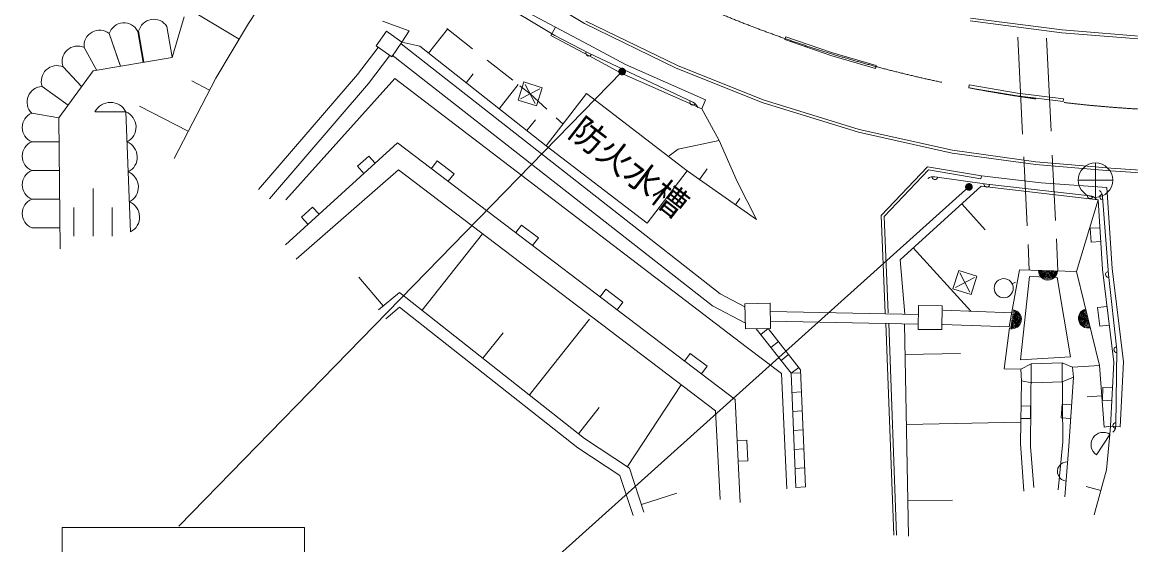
# Model space of a CAD drawing. Units: millimetres, scale not verified. Extents: x 40000 to 680000, y 20000 to 380000.
# Drawn here: x 359830 to 417860, y 241600 to 268969 of the extents above; entities that cross this region are included whole.
import ezdxf
from ezdxf.enums import TextEntityAlignment as Align

# ---------------------------------------------------------------- set-up
doc = ezdxf.new("R2010")
doc.units = ezdxf.units.MM
doc.header["$LTSCALE"] = 1000
doc.linetypes.add('CHAIN', pattern=[18.5, 12, -1.5, 3.5, -1.5])
for name, color, linetype, lineweight in [('M-BGD', 7, 'Continuous', 13), ('M-BMK', 2, 'CHAIN', 13), ('M-BMK-SRVR', 3, 'Continuous', 13), ('M-STR-HTXT', 7, 'Continuous', 13), ('M-STR-STRC', 7, 'Continuous', 13)]:
    doc.layers.add(name, color=color, linetype=linetype, lineweight=lineweight)
doc.styles.add('ＭＳ ゴシック', font='')
doc.styles.get('ＭＳ ゴシック').set_extended_font_data('MS Gothic')

# ---------------------------------------------------------------- blocks, each defined once
blk = doc.blocks.new('filled_dot')
at = {"color": 0, "linetype": 'Continuous', "lineweight": -2, "const_width": 1.25}
blk.add_lwpolyline([(-0.625, 0, 1), (0.625, 0, 1)], format="xyb", close=True, dxfattribs=at)

msp = doc.modelspace()

# ---------------------------------------------------------------- linework, layer by layer
at = {"layer": 'M-BGD'}
for p, q in [((371682, 268897), (374505, 273253)), ((389268, 268897), (384827, 271573)), ((384279, 270336), (387702, 268274)), ((387742, 268708), (384539, 270415)), ((368541, 269674), (371192, 268082)), ((367405, 268744), (367677, 267138)), ((368312, 269255), (367673, 267123)), ((369964, 266037), (371682, 268897)), ((380092, 268514), (378692, 269029)), ((387507, 268266), (387746, 268706)), ((387742, 268708), (389746, 267645)), ((394065, 266561), (389268, 268897)), ((394126, 266699), (389340, 269029)), ((414243, 268410), (409447, 269037)), ((414259, 268559), (409474, 269185)), ((364384, 268374), (364970, 266657)), ((364384, 268374), (364957, 266693)), ((365880, 268487), (366161, 266862)), ((365926, 268493), (366202, 266869)), ((378366, 267722), (378893, 268490)), ((378893, 268490), (379710, 267930)), ((380092, 268514), (379710, 267930)), ((382087, 268609), (381094, 267350)), ((383404, 267576), (382058, 268631)), ((387507, 268266), (389511, 267203)), ((387702, 268274), (389486, 267347)), ((399797, 268207), (399748, 268065)), ((399797, 268207), (402195, 267373)), ((411946, 268186), (412194, 263112)), ((413450, 268130), (413689, 263255)), ((418913, 268038), (414243, 268410)), ((418919, 268188), (414259, 268559)), ((363072, 267647), (363738, 266445)), ((363072, 267647), (363738, 266445)), ((378459, 267651), (377382, 266223)), ((379182, 267162), (378366, 267722)), ((379710, 267930), (379182, 267162)), ((379667, 267829), (396372, 254741)), ((379710, 267930), (380641, 267707)), ((380641, 267707), (387262, 262485)), ((389746, 267645), (391410, 266755)), ((399748, 268065), (402150, 267230)), ((367673, 267123), (363552, 266412)), ((379058, 267200), (377966, 265752)), ((379204, 267239), (395963, 254109)), ((385506, 265928), (384166, 266979)), ((389486, 267347), (394931, 264779)), ((389511, 267203), (391191, 266306)), ((402150, 267230), (404494, 266548)), ((402195, 267373), (404536, 266692)), ((363552, 266412), (361740, 263961)), ((361976, 266623), (362931, 265602)), ((391410, 266755), (395604, 264894)), ((398561, 264760), (394065, 266561)), ((398611, 264901), (394126, 266699)), ((404536, 266692), (404494, 266548)), ((369964, 266037), (367788, 261829)), ((368718, 265889), (369641, 265412)), ((377382, 266223), (372207, 260209)), ((373626, 259657), (379336, 266017)), ((379336, 266017), (397727, 251972)), ((383430, 266263), (383063, 265797)), ((386093, 265837), (385794, 264883)), ((387047, 265538), (386093, 265837)), ((391191, 266306), (395401, 264437)), ((360881, 265598), (362233, 264629)), ((360881, 265598), (362233, 264629)), ((377966, 265752), (372775, 259720)), ((385792, 265704), (384791, 264434)), ((386420, 265211), (385885, 265630)), ((386922, 265472), (385919, 264949)), ((386682, 264709), (386159, 265712)), ((387285, 264419), (386420, 265211)), ((386748, 264584), (387047, 265538)), ((389365, 265230), (387262, 262485)), ((394642, 261185), (389365, 265230)), ((409405, 265681), (409380, 265533)), ((409380, 265533), (411907, 265104)), ((409405, 265681), (411929, 265253)), ((411929, 265253), (414334, 264956)), ((385794, 264883), (386748, 264584)), ((395604, 264894), (395401, 264437)), ((403608, 263206), (398561, 264760)), ((403647, 263351), (398611, 264901)), ((411907, 265104), (414316, 264807)), ((414334, 264956), (414316, 264807)), ((360328, 264204), (361740, 263961)), ((360328, 264204), (361740, 263961)), ((363642, 264271), (365259, 264271)), ((365259, 264271), (363642, 264271)), ((365259, 264271), (365506, 257992)), ((365506, 257992), (365259, 264271)), ((365964, 264578), (368525, 263254)), ((395401, 264437), (396311, 262768)), ((361740, 263961), (361811, 257104)), ((386691, 263862), (386240, 263291)), ((388141, 263634), (387777, 263967)), ((408501, 262114), (403608, 263206)), ((408528, 262261), (403647, 263351)), ((360330, 262704), (361753, 262705)), ((379484, 262653), (373606, 257317)), ((397147, 249207), (379484, 262653)), ((387262, 262485), (392538, 258441)), ((393689, 261974), (394164, 262311)), ((394164, 262311), (396311, 262768)), ((396311, 262768), (397260, 260621)), ((377384, 261422), (377972, 261956)), ((377972, 261956), (378308, 261586)), ((412878, 261513), (408501, 262114)), ((412894, 261663), (408528, 262261)), ((412253, 261915), (412430, 258304)), ((413751, 262000), (413918, 258591)), ((360331, 261204), (361768, 261205)), ((374176, 256558), (379527, 261241)), ((377384, 261422), (377720, 261052)), ((379527, 261241), (396116, 248613)), ((381553, 261706), (381250, 261308)), ((381553, 261706), (382436, 261034)), ((392538, 258441), (394642, 261185)), ((398259, 258644), (394642, 261185)), ((395678, 261297), (395283, 260735)), ((404798, 258848), (407218, 261396)), ((404951, 258791), (407272, 261234)), ((407218, 261396), (410037, 260914)), ((407272, 261234), (410012, 260766)), ((416794, 261180), (412878, 261513)), ((416806, 261329), (412894, 261663)), ((420067, 260961), (416794, 261180)), ((420074, 261110), (416806, 261329)), ((382436, 261034), (382133, 260636)), ((397260, 260621), (398259, 258644)), ((407601, 260874), (410321, 260486)), ((410012, 260766), (410037, 260914)), ((410037, 260914), (413162, 260553)), ((363542, 260260), (363542, 257760)), ((405787, 256524), (410025, 260379)), ((410025, 260379), (416142, 259662)), ((410321, 260486), (415728, 259876)), ((413162, 260553), (416601, 260308)), ((416601, 260308), (416879, 256071)), ((360333, 259704), (361784, 259705)), ((397395, 259728), (397171, 259409)), ((410244, 258095), (409008, 259454)), ((416142, 259662), (415024, 255919)), ((416142, 259662), (416381, 256025)), ((416142, 259662), (416381, 256025)), ((416385, 259820), (416686, 255761)), ((362542, 259260), (362542, 257760)), ((364542, 257760), (364542, 259260)), ((374446, 258754), (375033, 259288)), ((375033, 259288), (375369, 258918)), ((405007, 253734), (404798, 258848)), ((374446, 258754), (374782, 258384)), ((385969, 258345), (385666, 257947)), ((385969, 258345), (386852, 257672)), ((405157, 253740), (404951, 258791)), ((360335, 258204), (361799, 258205)), ((383925, 257893), (380761, 253882)), ((386852, 257672), (386549, 257274)), ((415739, 258174), (416238, 258207)), ((415786, 257447), (415739, 258174)), ((409484, 253835), (406472, 257147)), ((412478, 257329), (412543, 255991)), ((413965, 257620), (414047, 255947)), ((415786, 257447), (416285, 257480)), ((406032, 253676), (405787, 256524)), ((408849, 255966), (408549, 255012)), ((409803, 255667), (408849, 255966)), ((411500, 253008), (412029, 256006)), ((412029, 256006), (415024, 255919)), ((416213, 250993), (415024, 255919)), ((415024, 255919), (416213, 250993)), ((416381, 256025), (416967, 251161)), ((416381, 256025), (416967, 251161)), ((416879, 256071), (417469, 251179)), ((377456, 255621), (378733, 254107)), ((409677, 255601), (408675, 255077)), ((409438, 254838), (408914, 255840)), ((409503, 254712), (409803, 255667)), ((411651, 255267), (411827, 255358)), ((412088, 251291), (412560, 255655)), ((412560, 255655), (413996, 255605)), ((414708, 251438), (413996, 255605)), ((416686, 255761), (417126, 251813)), ((378485, 253897), (379575, 254817)), ((379575, 254817), (389265, 247174)), ((390385, 254983), (390082, 254585)), ((390385, 254983), (391268, 254311)), ((408549, 255012), (409503, 254712)), ((391268, 254311), (390965, 253913)), ((396372, 254741), (397649, 254070)), ((397660, 254225), (398977, 254255)), ((397690, 252906), (397660, 254225)), ((398977, 254255), (399007, 252935)), ((378872, 253438), (379588, 254043)), ((379588, 254043), (388913, 246687)), ((395963, 254109), (397683, 253205)), ((406746, 253662), (399008, 253810)), ((406734, 252880), (406744, 254133)), ((406744, 254133), (407986, 254123)), ((407986, 254123), (407975, 252869)), ((408029, 253891), (411631, 253754)), ((416119, 254020), (416615, 254079)), ((416236, 253047), (416119, 254020)), ((389517, 253418), (386384, 249446)), ((406736, 253162), (398998, 253310)), ((405453, 242107), (405038, 253205)), ((405603, 242112), (405188, 253211)), ((406231, 242052), (406022, 253176)), ((408000, 253141), (411507, 253008)), ((416236, 253047), (416733, 253107)), ((384998, 252708), (383944, 251371)), ((399007, 252935), (397690, 252906)), ((398248, 252918), (400083, 250581)), ((398878, 252925), (398485, 252617)), ((398878, 252925), (400576, 250762)), ((407975, 252869), (406734, 252880)), ((411232, 250809), (411501, 252965)), ((397727, 251972), (399577, 250574)), ((399411, 252247), (399017, 251938)), ((394801, 251622), (394498, 251224)), ((394801, 251622), (395684, 250950)), ((399943, 251568), (399550, 251259)), ((408947, 251612), (406053, 251558)), ((414708, 251438), (412088, 251291)), ((417126, 251813), (417076, 247846)), ((395684, 250950), (395381, 250552)), ((400476, 250889), (400083, 250581)), ((400576, 250762), (400827, 244630)), ((412106, 250802), (411232, 250809)), ((412649, 251083), (412106, 250802)), ((412138, 250189), (412106, 250802)), ((412609, 246741), (412649, 251083)), ((414262, 251136), (412649, 251083)), ((414262, 251136), (414805, 250905)), ((414297, 246998), (414262, 251136)), ((416213, 250993), (414805, 250905)), ((414805, 250905), (414852, 250375)), ((416462, 247754), (416213, 250993)), ((416967, 251161), (416804, 247806)), ((416967, 251161), (416804, 247806)), ((417469, 251179), (417303, 247782)), ((399577, 250574), (399858, 244530)), ((400582, 250601), (400083, 250581)), ((400083, 250581), (400328, 244610)), ((412085, 246900), (412138, 250189)), ((412682, 250084), (412138, 250189)), ((414295, 250136), (412682, 250084)), ((414270, 250135), (414852, 250375)), ((414852, 250375), (414621, 246767)), ((394331, 249972), (391508, 245694)), ((400623, 249606), (400124, 249585)), ((416370, 249172), (416403, 249843)), ((416403, 249843), (416902, 249819)), ((397413, 243818), (397147, 249207)), ((414214, 248242), (414261, 248964)), ((414261, 248964), (414760, 248932)), ((415581, 249341), (416335, 249399)), ((416370, 249172), (416869, 249148)), ((390039, 248788), (388957, 247416)), ((396116, 248613), (396361, 243982)), ((400664, 248611), (400164, 248590)), ((412617, 248865), (412117, 248873)), ((412617, 248865), (412606, 248207)), ((412103, 248019), (406121, 247906)), ((412606, 248207), (412106, 248215)), ((414214, 248242), (414713, 248210)), ((416804, 247806), (416462, 247754)), ((416804, 247806), (416768, 247383)), ((417303, 247782), (416804, 247806)), ((400705, 247616), (400205, 247595)), ((416768, 247383), (416063, 246315)), ((416768, 247383), (416587, 245529)), ((388913, 246687), (391117, 245233)), ((389265, 247174), (391623, 245618)), ((397753, 247076), (397254, 247052)), ((397753, 247076), (397806, 245998)), ((412262, 244413), (412085, 246900)), ((412783, 244603), (412609, 246741)), ((414297, 246998), (414060, 244475)), ((414621, 246767), (414413, 244114)), ((400746, 246621), (400246, 246600)), ((391623, 245618), (392373, 243313)), ((397806, 245998), (397307, 245974)), ((400787, 245625), (400287, 245605)), ((416587, 245529), (415942, 243177)), ((391117, 245233), (391803, 243127)), ((394105, 244310), (392246, 243704)), ((400827, 244630), (400328, 244610)), ((415516, 244655), (416289, 244443)), ((408519, 243939), (406197, 243895))]:
    msp.add_line(p, q, dxfattribs=at)
msp.add_circle((411207, 255038), 500, dxfattribs=at)
msp.add_circle((411207, 255038), 500, dxfattribs=at)
for centre, radius, start, end in [((365156, 268119), 812, 26.96641, 161.72668), ((366718, 268310), 812, 32.26095, 167.02122), ((363880, 267737), 812, 51.59262, 186.35289), ((362738, 266907), 812, 65.69247, 200.45274), ((389486, 267347), 150, 152.54264, 334.74445), ((361642, 265882), 812, 65.69247, 200.45274), ((360895, 264786), 812, 91.01804, 225.77831), ((364450, 263867), 904, 26.53206, 153.46794), ((394931, 264779), 150, 154.74445, 334.74445), ((394717, 264327), 500, 19.74445, 64.74445), ((360642, 263454), 812, 112.67943, 247.4397), ((364923, 263472), 867, 297.29321, 67.21088), ((360643, 261954), 812, 112.67943, 247.4397), ((364985, 261902), 867, 297.29321, 67.21088), ((360645, 260454), 812, 112.67943, 247.4397), ((365046, 260332), 867, 297.29321, 67.21088), ((407530, 260379), 500, 81.88813, 126.88813), ((407601, 260874), 150, 171.88813, 351.88813), ((410321, 260486), 150, 171.88813, 353.56205), ((415887, 259783), 500, 4.23833, 49.23833), ((360646, 258954), 812, 112.67943, 247.4397), ((365108, 258762), 867, 297.29321, 67.21088), ((415728, 259876), 150, 173.56205, 353.56205), ((415672, 259379), 500, 38.56205, 83.56205), ((416385, 259820), 150, 94.23833, 274.23833), ((413526, 255963), 500, 178.33521, 358.33521), ((413526, 255963), 500, 178.33521, 358.33521), ((413526, 255963), 450, 178.33521, 358.33521), ((413526, 255963), 400, 178.33521, 358.33521), ((413526, 255963), 350, 178.33521, 358.33521), ((413526, 255963), 300, 178.33521, 358.33521), ((413526, 255963), 250, 178.33521, 358.33521), ((413526, 255963), 200, 178.33521, 358.33521), ((413526, 255963), 150, 178.33521, 358.33521), ((413526, 255963), 100, 178.33521, 358.33521), ((413526, 255963), 50, 178.33521, 358.33521), ((416686, 255761), 150, 94.23833, 276.3578), ((411630, 253408), 500, 261.28013, 81.28013), ((411630, 253408), 500, 261.28013, 81.28013), ((411630, 253408), 450, 261.28013, 81.28013), ((411630, 253408), 400, 261.28013, 81.28013), ((411630, 253408), 350, 261.28013, 81.28013), ((411630, 253408), 300, 261.28013, 81.28013), ((411630, 253408), 250, 261.28013, 81.28013), ((411630, 253408), 200, 261.28013, 81.28013), ((415618, 253456), 500, 103.56772, 283.56772), ((415618, 253456), 500, 103.56772, 283.56772), ((415618, 253456), 450, 103.56772, 283.56772), ((415618, 253456), 400, 103.56772, 283.56772), ((415618, 253456), 350, 103.56772, 283.56772), ((415618, 253456), 300, 103.56772, 283.56772), ((415618, 253456), 250, 103.56772, 283.56772), ((415618, 253456), 200, 103.56772, 283.56772), ((415618, 253456), 150, 103.56772, 283.56772), ((411630, 253408), 150, 261.28013, 81.28013), ((411630, 253408), 100, 261.28013, 81.28013), ((411630, 253408), 50, 261.28013, 81.28013), ((415618, 253456), 100, 103.56772, 283.56772), ((415618, 253456), 50, 103.56772, 283.56772), ((417126, 251813), 150, 96.3578, 269.27976), ((416576, 247852), 500, 314.27976, 359.27976), ((417076, 247846), 150, 89.27976, 269.27976), ((416416, 246849), 640, 56.58619, 236.58619), ((414517, 245440), 500, 85.5024, 265.5024)]:
    msp.add_arc(centre, radius, start, end, dxfattribs=at)
at = {"layer": 'M-BMK'}
msp.add_open_spline([(367705, 292001), (372291, 286969), (376877, 281938), (382199, 277751), (386155, 274639), (390517, 271995), (395131, 269943), (399687, 267918), (404489, 266471), (409380, 265533), (413128, 264815), (416928, 264395), (420743, 264323), (426150, 264221), (431585, 264817), (436846, 266039), (437725, 266243), (438599, 266465), (439468, 266706), (440337, 266946), (441201, 267206), (442059, 267483), (442917, 267760), (443770, 268054), (444615, 268370), (445892, 268847), (447151, 269372), (448396, 269929), (449225, 270301), (450048, 270687), (450863, 271089), (450999, 271156), (451135, 271224), (451270, 271292), (451406, 271360), (451541, 271428), (451676, 271497), (451810, 271566), (451945, 271635), (452079, 271705), (452442, 271895), (452801, 272089), (453160, 272283), (453519, 272478), (453878, 272673), (454233, 272875), (454545, 273053), (454853, 273236), (455162, 273419)], degree=3, knots=[0, 0, 0, 0, 1, 1, 1, 2, 2, 2, 3, 3, 3, 4, 4, 4, 5, 5, 5, 6, 6, 6, 7, 7, 7, 8, 8, 8, 9, 9, 9, 10, 10, 10, 11, 11, 11, 12, 12, 12, 13, 13, 13, 14, 14, 14, 15, 15, 15, 16, 16, 16, 16], dxfattribs=at)
at = {"layer": 'M-BMK-SRVR'}
for p, q in [((416011, 259796), (416011, 261596)), ((416911, 260696), (415111, 260696))]:
    msp.add_line(p, q, dxfattribs=at)
msp.add_circle((416011, 260696), 900, dxfattribs=at)
at = {"layer": 'M-STR-STRC'}
for p, q in [((368025, 242578), (391235, 266382)), ((409384, 260341), (384025, 237578)), ((361918, 242509), (374608, 242509)), ((361918, 235039), (361918, 242509)), ((374608, 242509), (374608, 235039))]:
    msp.add_line(p, q, dxfattribs=at)

# ---------------------------------------------------------------- block references
at = {"layer": 'M-STR-STRC', "xscale": 160, "yscale": 160}
for p, rotation in [((391235, 266382), 225.7), ((409384, 260341), 221.9)]:
    msp.add_blockref('filled_dot', p, dxfattribs=dict(at, rotation=rotation))

# ---------------------------------------------------------------- texts
at = {"layer": 'M-STR-HTXT', "style": 'ＭＳ ゴシック'}
msp.add_text('防火水槽', height=1320, rotation=322.203, dxfattribs=at).set_placement((388107, 262749), align=Align.BOTTOM_LEFT)

doc.saveas('drawing.dxf')
